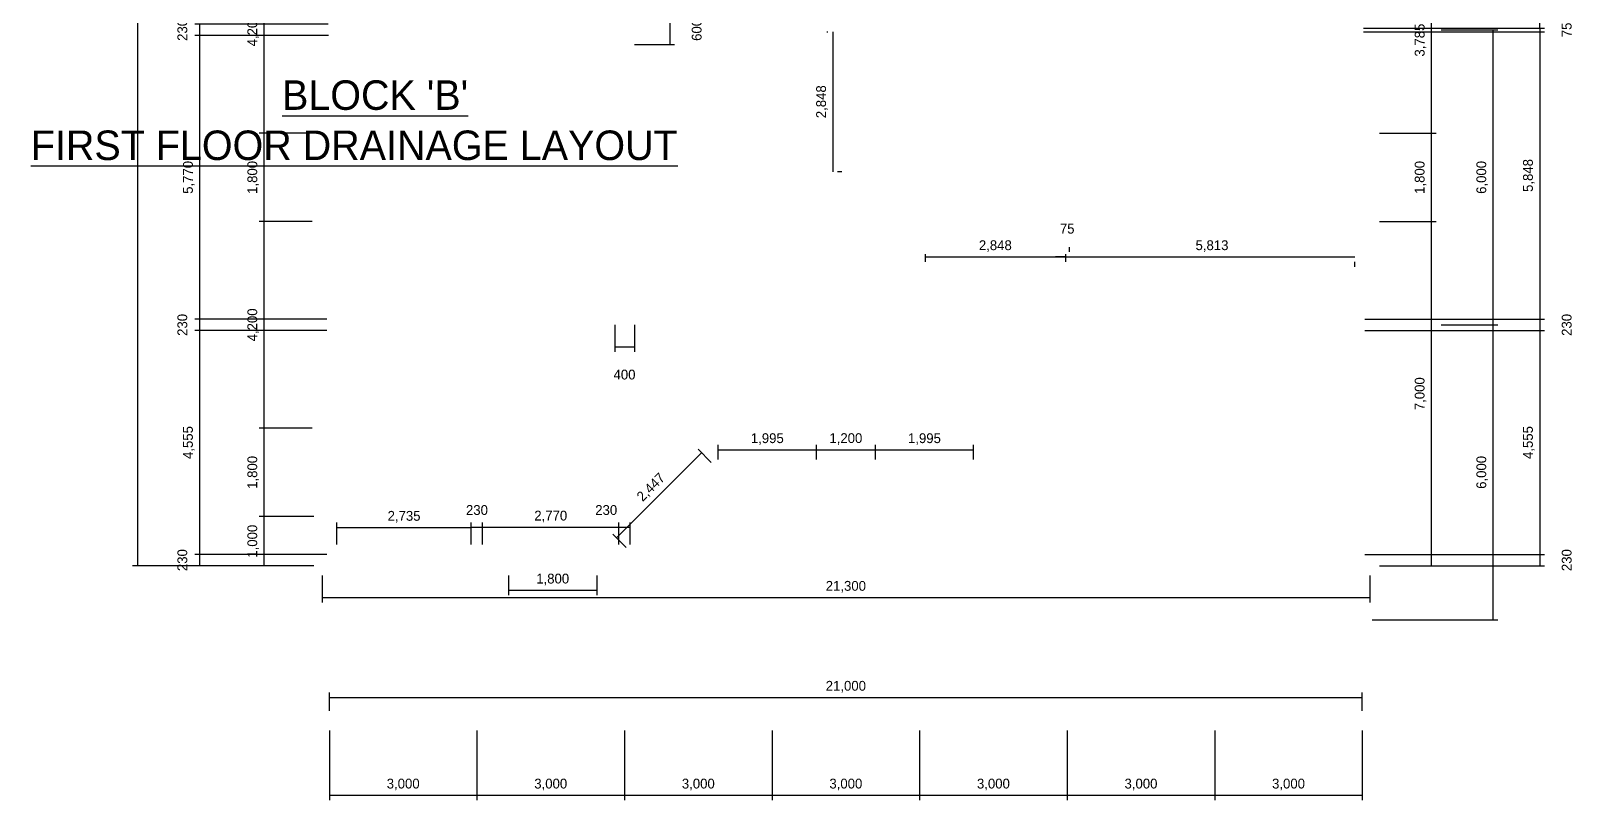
# Model space of a CAD drawing. Extents: x -2017610 to 288295, y -481381 to 250994.
# Drawn here: x 39061 to 70418, y -150499 to -134851 of the extents above; entities that cross this region are included whole.
import ezdxf

# ---------------------------------------------------------------- set-up
doc = ezdxf.new("R2010")
doc.units = 0
doc.header["$LTSCALE"] = 7
doc.header["$MEASUREMENT"] = 0
doc.header["$PDMODE"] = 2
doc.layers.get('DEFPOINTS').update_dxf_attribs({"linetype": 'CONTINUOUS'})
doc.layers.add('DIM', color=1, linetype='CONTINUOUS')
doc.layers.add('TEXT3', color=8, linetype='CONTINUOUS')
doc.styles.add('LUCY', font='lsansi.ttf')
doc.styles.add('STYLUS', font='stylu.ttf')
doc.dimstyles.new('DIM100S', dxfattribs={"dimscale": 0, "dimtxt": 200, "dimasz": 200, "dimexe": 100, "dimexo": 200, "dimgap": 100, "dimtad": 1, "dimdec": 0, "dimtxsty": 'STYLUS', "dimblk1": 'ARCHTICK', "dimblk2": 'ARCHTICK', "dimsah": 1, "dimcen": 100, "dimclrd": 256, "dimclre": 256, "dimclrt": 10, "dimazin": 3, "dimtfac": 1, "dimtdec": 0, "dimtmove": 0, "dimatfit": 3, "dimtolj": 1, "dimtzin": 0})

# ---------------------------------------------------------------- blocks, each defined once
blk = doc.blocks.new('*D34')
at = {"layer": 'DEFPOINTS', "color": 0}
for p in [(50931, -140632), (51331, -140632), (51331, -141278)]:
    blk.add_point(p, dxfattribs=at)
at = {"layer": 'DIM'}
for p, q in [((50931, -140832), (50931, -141378)), ((51331, -140832), (51331, -141378)), ((50931, -141278), (51331, -141278))]:
    blk.add_line(p, q, dxfattribs=at)
at = {"layer": 'DIM', "color": 10, "insert": (51131, -141844), "char_height": 200, "attachment_point": 5, "style": 'STYLUS'}
blk.add_mtext('\\A1;400', dxfattribs=at)
blk = doc.blocks.new('_ARCHTICK')
blk = doc.blocks.new('*D37')
at = {"layer": 'DEFPOINTS', "color": 0}
for p in [(45131, -148882), (48131, -148882), (48131, -150399)]:
    blk.add_point(p, dxfattribs=at)
at = {"layer": 'DIM'}
for p, q in [((45131, -149082), (45131, -150499)), ((48131, -149082), (48131, -150499)), ((45131, -150399), (48131, -150399))]:
    blk.add_line(p, q, dxfattribs=at)
at = {"layer": 'DIM', "color": 10, "insert": (46631, -150181), "char_height": 200, "attachment_point": 5, "style": 'STYLUS'}
blk.add_mtext('\\A1;3,000', dxfattribs=at)
blk = doc.blocks.new('*D38')
at = {"layer": 'DEFPOINTS', "color": 0}
for p in [(48131, -148882), (51131, -148882), (51131, -150399)]:
    blk.add_point(p, dxfattribs=at)
at = {"layer": 'DIM'}
for p, q in [((48131, -149082), (48131, -150499)), ((51131, -149082), (51131, -150499)), ((48131, -150399), (51131, -150399))]:
    blk.add_line(p, q, dxfattribs=at)
at = {"layer": 'DIM', "color": 10, "insert": (49631, -150181), "char_height": 200, "attachment_point": 5, "style": 'STYLUS'}
blk.add_mtext('\\A1;3,000', dxfattribs=at)
blk = doc.blocks.new('*D39')
at = {"layer": 'DEFPOINTS', "color": 0}
for p in [(51131, -148882), (54131, -148882), (54131, -150399)]:
    blk.add_point(p, dxfattribs=at)
at = {"layer": 'DIM'}
for p, q in [((51131, -149082), (51131, -150499)), ((54131, -149082), (54131, -150499)), ((51131, -150399), (54131, -150399))]:
    blk.add_line(p, q, dxfattribs=at)
at = {"layer": 'DIM', "color": 10, "insert": (52631, -150181), "char_height": 200, "attachment_point": 5, "style": 'STYLUS'}
blk.add_mtext('\\A1;3,000', dxfattribs=at)
blk = doc.blocks.new('*D40')
at = {"layer": 'DEFPOINTS', "color": 0}
for p in [(54131, -148882), (57131, -148882), (57131, -150399)]:
    blk.add_point(p, dxfattribs=at)
at = {"layer": 'DIM'}
for p, q in [((54131, -149082), (54131, -150499)), ((57131, -149082), (57131, -150499)), ((54131, -150399), (57131, -150399))]:
    blk.add_line(p, q, dxfattribs=at)
at = {"layer": 'DIM', "color": 10, "insert": (55631, -150181), "char_height": 200, "attachment_point": 5, "style": 'STYLUS'}
blk.add_mtext('\\A1;3,000', dxfattribs=at)
blk = doc.blocks.new('*D41')
at = {"layer": 'DEFPOINTS', "color": 0}
for p in [(57131, -148882), (60131, -148882), (60131, -150399)]:
    blk.add_point(p, dxfattribs=at)
at = {"layer": 'DIM'}
for p, q in [((57131, -149082), (57131, -150499)), ((60131, -149082), (60131, -150499)), ((57131, -150399), (60131, -150399))]:
    blk.add_line(p, q, dxfattribs=at)
at = {"layer": 'DIM', "color": 10, "insert": (58631, -150181), "char_height": 200, "attachment_point": 5, "style": 'STYLUS'}
blk.add_mtext('\\A1;3,000', dxfattribs=at)
blk = doc.blocks.new('*D42')
at = {"layer": 'DEFPOINTS', "color": 0}
for p in [(60131, -148882), (63131, -148882), (63131, -150399)]:
    blk.add_point(p, dxfattribs=at)
at = {"layer": 'DIM'}
for p, q in [((60131, -149082), (60131, -150499)), ((63131, -149082), (63131, -150499)), ((60131, -150399), (63131, -150399))]:
    blk.add_line(p, q, dxfattribs=at)
at = {"layer": 'DIM', "color": 10, "insert": (61631, -150181), "char_height": 200, "attachment_point": 5, "style": 'STYLUS'}
blk.add_mtext('\\A1;3,000', dxfattribs=at)
blk = doc.blocks.new('*D43')
at = {"layer": 'DEFPOINTS', "color": 0}
for p in [(63131, -148882), (66131, -148882), (66131, -150399)]:
    blk.add_point(p, dxfattribs=at)
at = {"layer": 'DIM'}
for p, q in [((63131, -149082), (63131, -150499)), ((66131, -149082), (66131, -150499)), ((63131, -150399), (66131, -150399))]:
    blk.add_line(p, q, dxfattribs=at)
at = {"layer": 'DIM', "color": 10, "insert": (64631, -150181), "char_height": 200, "attachment_point": 5, "style": 'STYLUS'}
blk.add_mtext('\\A1;3,000', dxfattribs=at)
blk = doc.blocks.new('*D44')
at = {"layer": 'DEFPOINTS', "color": 0}
for p in [(66131, -148411), (45131, -148882), (66131, -148882)]:
    blk.add_point(p, dxfattribs=at)
at = {"layer": 'DIM'}
for p, q in [((45131, -148682), (45131, -148311)), ((66131, -148682), (66131, -148311)), ((45131, -148411), (66131, -148411))]:
    blk.add_line(p, q, dxfattribs=at)
at = {"layer": 'DIM', "color": 10, "insert": (55631, -148192), "char_height": 200, "attachment_point": 5, "style": 'STYLUS'}
blk.add_mtext('\\A1;21,000', dxfattribs=at)
blk = doc.blocks.new('*D45')
at = {"layer": 'DEFPOINTS', "color": 0}
for p in [(44981, -145732), (66281, -145732), (66281, -146378)]:
    blk.add_point(p, dxfattribs=at)
at = {"layer": 'DIM'}
for p, q in [((44981, -145932), (44981, -146478)), ((66281, -145932), (66281, -146478)), ((44981, -146378), (66281, -146378))]:
    blk.add_line(p, q, dxfattribs=at)
at = {"layer": 'DIM', "color": 10, "insert": (55631, -146159), "char_height": 200, "attachment_point": 5, "style": 'STYLUS'}
blk.add_mtext('\\A1;21,300', dxfattribs=at)
blk = doc.blocks.new('*D53')
at = {"layer": 'DEFPOINTS', "color": 0}
for p in [(66281, -133147), (66281, -136932), (67534, -136932)]:
    blk.add_point(p, dxfattribs=at)
at = {"layer": 'DIM'}
for p, q in [((66481, -133147), (67634, -133147)), ((67534, -133147), (67534, -136932)), ((66481, -136932), (67634, -136932))]:
    blk.add_line(p, q, dxfattribs=at)
at = {"layer": 'DIM', "color": 10, "insert": (67316, -135040), "char_height": 200, "attachment_point": 5, "rotation": 90, "style": 'STYLUS'}
blk.add_mtext('\\A1;3,785', dxfattribs=at)
blk = doc.blocks.new('*D54')
at = {"layer": 'DEFPOINTS', "color": 0}
for p in [(66281, -136932), (66281, -138732), (67534, -138732)]:
    blk.add_point(p, dxfattribs=at)
at = {"layer": 'DIM'}
for p, q in [((66481, -136932), (67634, -136932)), ((67534, -136932), (67534, -138732)), ((66481, -138732), (67634, -138732))]:
    blk.add_line(p, q, dxfattribs=at)
at = {"layer": 'DIM', "color": 10, "insert": (67315, -137832), "char_height": 200, "attachment_point": 5, "rotation": 90, "style": 'STYLUS'}
blk.add_mtext('\\A1;1,800', dxfattribs=at)
blk = doc.blocks.new('*D55')
at = {"layer": 'DEFPOINTS', "color": 0}
for p in [(66281, -138732), (66281, -145732), (67534, -145732)]:
    blk.add_point(p, dxfattribs=at)
at = {"layer": 'DIM'}
for p, q in [((66481, -138732), (67634, -138732)), ((67534, -138732), (67534, -145732)), ((66481, -145732), (67634, -145732))]:
    blk.add_line(p, q, dxfattribs=at)
at = {"layer": 'DIM', "color": 10, "insert": (67315, -142232), "char_height": 200, "attachment_point": 5, "rotation": 90, "style": 'STYLUS'}
blk.add_mtext('\\A1;7,000', dxfattribs=at)
blk = doc.blocks.new('*D59')
at = {"layer": 'DEFPOINTS', "color": 0}
for p in [(67534, -134832), (67534, -140832), (68788, -140832)]:
    blk.add_point(p, dxfattribs=at)
at = {"layer": 'DIM'}
for p, q in [((67734, -134832), (68888, -134832)), ((68788, -134832), (68788, -140832)), ((67734, -140832), (68888, -140832))]:
    blk.add_line(p, q, dxfattribs=at)
at = {"layer": 'DIM', "color": 10, "insert": (68569, -137832), "char_height": 200, "attachment_point": 5, "rotation": 90, "style": 'STYLUS'}
blk.add_mtext('\\A1;6,000', dxfattribs=at)
blk = doc.blocks.new('*D60')
at = {"layer": 'DEFPOINTS', "color": 0}
for p in [(67534, -140832), (66131, -146832), (68788, -146832)]:
    blk.add_point(p, dxfattribs=at)
at = {"layer": 'DIM'}
for p, q in [((67734, -140832), (68888, -140832)), ((68788, -140832), (68788, -146832)), ((66331, -146832), (68888, -146832))]:
    blk.add_line(p, q, dxfattribs=at)
at = {"layer": 'DIM', "color": 10, "insert": (68569, -143832), "char_height": 200, "attachment_point": 5, "rotation": 90, "style": 'STYLUS'}
blk.add_mtext('\\A1;6,000', dxfattribs=at)
blk = doc.blocks.new('*D61')
at = {"layer": 'DEFPOINTS', "color": 0}
for p in [(48016, -144954), (45281, -145502), (48016, -145502)]:
    blk.add_point(p, dxfattribs=at)
at = {"layer": 'DIM'}
for p, q in [((45281, -145302), (45281, -144854)), ((48016, -145302), (48016, -144854)), ((45281, -144954), (48016, -144954))]:
    blk.add_line(p, q, dxfattribs=at)
at = {"layer": 'DIM', "color": 10, "insert": (46649, -144735), "char_height": 200, "attachment_point": 5, "style": 'STYLUS'}
blk.add_mtext('\\A1;2,735', dxfattribs=at)
blk = doc.blocks.new('*D62')
at = {"layer": 'DEFPOINTS', "color": 0}
for p in [(52696, -143432), (53036, -143772), (51306, -145502)]:
    blk.add_point(p, dxfattribs=at)
at = {"layer": 'DIM'}
for p, q in [((50966, -145162), (52696, -143432)), ((52895, -143631), (52625, -143361)), ((51165, -145361), (50895, -145091))]:
    blk.add_line(p, q, dxfattribs=at)
at = {"layer": 'DIM', "color": 10, "insert": (51677, -144143), "char_height": 200, "attachment_point": 5, "rotation": 45, "style": 'STYLUS'}
blk.add_mtext('\\A1;2,447', dxfattribs=at)
blk = doc.blocks.new('*D63')
at = {"layer": 'DEFPOINTS', "color": 0}
for p in [(55031, -143373), (53036, -143772), (55031, -143772)]:
    blk.add_point(p, dxfattribs=at)
at = {"layer": 'DIM'}
for p, q in [((53036, -143572), (53036, -143273)), ((55031, -143572), (55031, -143273)), ((53036, -143373), (55031, -143373))]:
    blk.add_line(p, q, dxfattribs=at)
at = {"layer": 'DIM', "color": 10, "insert": (54034, -143155), "char_height": 200, "attachment_point": 5, "style": 'STYLUS'}
blk.add_mtext('\\A1;1,995', dxfattribs=at)
blk = doc.blocks.new('*D64')
at = {"layer": 'DEFPOINTS', "color": 0}
for p in [(56231, -143373), (55031, -143772), (56231, -143772)]:
    blk.add_point(p, dxfattribs=at)
at = {"layer": 'DIM'}
for p, q in [((55031, -143572), (55031, -143273)), ((56231, -143572), (56231, -143273)), ((55031, -143373), (56231, -143373))]:
    blk.add_line(p, q, dxfattribs=at)
at = {"layer": 'DIM', "color": 10, "insert": (55631, -143154), "char_height": 200, "attachment_point": 5, "style": 'STYLUS'}
blk.add_mtext('\\A1;1,200', dxfattribs=at)
blk = doc.blocks.new('*D65')
at = {"layer": 'DEFPOINTS', "color": 0}
for p in [(58226, -143373), (56231, -143772), (58226, -143772)]:
    blk.add_point(p, dxfattribs=at)
at = {"layer": 'DIM'}
for p, q in [((56231, -143572), (56231, -143273)), ((58226, -143572), (58226, -143273)), ((56231, -143373), (58226, -143373))]:
    blk.add_line(p, q, dxfattribs=at)
at = {"layer": 'DIM', "color": 10, "insert": (57229, -143155), "char_height": 200, "attachment_point": 5, "style": 'STYLUS'}
blk.add_mtext('\\A1;1,995', dxfattribs=at)
blk = doc.blocks.new('*D111')
at = {"layer": 'DEFPOINTS', "color": 0}
for p in [(51131, -134532), (51131, -135132), (52049, -135132)]:
    blk.add_point(p, dxfattribs=at)
at = {"layer": 'DIM'}
for p, q in [((51331, -134532), (52149, -134532)), ((52049, -134532), (52049, -135132)), ((51331, -135132), (52149, -135132))]:
    blk.add_line(p, q, dxfattribs=at)
at = {"layer": 'DIM', "color": 10, "insert": (52599, -134832), "char_height": 200, "attachment_point": 5, "rotation": 90, "style": 'STYLUS'}
blk.add_mtext('\\A1;600', dxfattribs=at)
blk = doc.blocks.new('*D114')
at = {"layer": 'DEFPOINTS', "color": 0}
for p in [(48246, -144949), (48016, -145502), (48246, -145502)]:
    blk.add_point(p, dxfattribs=at)
at = {"layer": 'DIM'}
for p, q in [((48016, -145302), (48016, -144849)), ((48246, -145302), (48246, -144849)), ((48016, -144949), (48246, -144949))]:
    blk.add_line(p, q, dxfattribs=at)
at = {"layer": 'DIM', "color": 10, "insert": (48131, -144599), "char_height": 200, "attachment_point": 5, "style": 'STYLUS'}
blk.add_mtext('\\A1;230', dxfattribs=at)
blk = doc.blocks.new('*D115')
at = {"layer": 'DEFPOINTS', "color": 0}
for p in [(51016, -144949), (48246, -145502), (51016, -145502)]:
    blk.add_point(p, dxfattribs=at)
at = {"layer": 'DIM'}
for p, q in [((48246, -145302), (48246, -144849)), ((51016, -145302), (51016, -144849)), ((48246, -144949), (51016, -144949))]:
    blk.add_line(p, q, dxfattribs=at)
at = {"layer": 'DIM', "color": 10, "insert": (49631, -144730), "char_height": 200, "attachment_point": 5, "style": 'STYLUS'}
blk.add_mtext('\\A1;2,770', dxfattribs=at)
blk = doc.blocks.new('*D116')
at = {"layer": 'DEFPOINTS', "color": 0}
for p in [(51246, -144949), (51016, -145502), (51246, -145502)]:
    blk.add_point(p, dxfattribs=at)
at = {"layer": 'DIM'}
for p, q in [((51016, -145302), (51016, -144849)), ((51246, -145302), (51246, -144849)), ((51016, -144949), (51246, -144949))]:
    blk.add_line(p, q, dxfattribs=at)
at = {"layer": 'DIM', "color": 10, "insert": (50759, -144599), "char_height": 200, "attachment_point": 5, "style": 'STYLUS'}
blk.add_mtext('\\A1;230', dxfattribs=at)
blk = doc.blocks.new('*D132')
at = {"layer": 'DEFPOINTS', "color": 0}
for p in [(44981, -132732), (43801, -136932), (44981, -136932)]:
    blk.add_point(p, dxfattribs=at)
at = {"layer": 'DIM'}
for p, q in [((44781, -132732), (43701, -132732)), ((43801, -132732), (43801, -136932)), ((44781, -136932), (43701, -136932))]:
    blk.add_line(p, q, dxfattribs=at)
at = {"layer": 'DIM', "color": 10, "insert": (43582, -134832), "char_height": 200, "attachment_point": 5, "rotation": 90, "style": 'STYLUS'}
blk.add_mtext('\\A1;4,200', dxfattribs=at)
blk = doc.blocks.new('*D133')
at = {"layer": 'DEFPOINTS', "color": 0}
for p in [(44981, -136932), (43801, -138732), (44981, -138732)]:
    blk.add_point(p, dxfattribs=at)
at = {"layer": 'DIM'}
for p, q in [((44781, -136932), (43701, -136932)), ((43801, -136932), (43801, -138732)), ((44781, -138732), (43701, -138732))]:
    blk.add_line(p, q, dxfattribs=at)
at = {"layer": 'DIM', "color": 10, "insert": (43582, -137832), "char_height": 200, "attachment_point": 5, "rotation": 90, "style": 'STYLUS'}
blk.add_mtext('\\A1;1,800', dxfattribs=at)
blk = doc.blocks.new('*D134')
at = {"layer": 'DEFPOINTS', "color": 0}
for p in [(44981, -138732), (43801, -142932), (44981, -142932)]:
    blk.add_point(p, dxfattribs=at)
at = {"layer": 'DIM'}
for p, q in [((44781, -138732), (43701, -138732)), ((43801, -138732), (43801, -142932)), ((44781, -142932), (43701, -142932))]:
    blk.add_line(p, q, dxfattribs=at)
at = {"layer": 'DIM', "color": 10, "insert": (43582, -140832), "char_height": 200, "attachment_point": 5, "rotation": 90, "style": 'STYLUS'}
blk.add_mtext('\\A1;4,200', dxfattribs=at)
blk = doc.blocks.new('*D135')
at = {"layer": 'DEFPOINTS', "color": 0}
for p in [(44981, -142932), (43801, -144732), (45016, -144732)]:
    blk.add_point(p, dxfattribs=at)
at = {"layer": 'DIM'}
for p, q in [((44781, -142932), (43701, -142932)), ((43801, -142932), (43801, -144732)), ((44816, -144732), (43701, -144732))]:
    blk.add_line(p, q, dxfattribs=at)
at = {"layer": 'DIM', "color": 10, "insert": (43582, -143832), "char_height": 200, "attachment_point": 5, "rotation": 90, "style": 'STYLUS'}
blk.add_mtext('\\A1;1,800', dxfattribs=at)
blk = doc.blocks.new('*D136')
at = {"layer": 'DEFPOINTS', "color": 0}
for p in [(45016, -144732), (43801, -145732), (45016, -145732)]:
    blk.add_point(p, dxfattribs=at)
at = {"layer": 'DIM'}
for p, q in [((44816, -144732), (43701, -144732)), ((43801, -144732), (43801, -145732)), ((44816, -145732), (43701, -145732))]:
    blk.add_line(p, q, dxfattribs=at)
at = {"layer": 'DIM', "color": 10, "insert": (43582, -145232), "char_height": 200, "attachment_point": 5, "rotation": 90, "style": 'STYLUS'}
blk.add_mtext('\\A1;1,000', dxfattribs=at)
blk = doc.blocks.new('*D151')
at = {"layer": 'DEFPOINTS', "color": 0}
for p in [(45306, -134717), (42492, -134947), (45312, -134947)]:
    blk.add_point(p, dxfattribs=at)
at = {"layer": 'DIM'}
for p, q in [((45106, -134717), (42392, -134717)), ((42492, -134717), (42492, -134947)), ((45112, -134947), (42392, -134947))]:
    blk.add_line(p, q, dxfattribs=at)
at = {"layer": 'DIM', "color": 10, "insert": (42142, -134832), "char_height": 200, "attachment_point": 5, "rotation": 90, "style": 'STYLUS'}
blk.add_mtext('\\A1;230', dxfattribs=at)
blk = doc.blocks.new('*D152')
at = {"layer": 'DEFPOINTS', "color": 0}
for p in [(45312, -134947), (42492, -140717), (45281, -140717)]:
    blk.add_point(p, dxfattribs=at)
at = {"layer": 'DIM'}
for p, q in [((45112, -134947), (42392, -134947)), ((42492, -134947), (42492, -140717)), ((45081, -140717), (42392, -140717))]:
    blk.add_line(p, q, dxfattribs=at)
at = {"layer": 'DIM', "color": 10, "insert": (42273, -137832), "char_height": 200, "attachment_point": 5, "rotation": 90, "style": 'STYLUS'}
blk.add_mtext('\\A1;5,770', dxfattribs=at)
blk = doc.blocks.new('*D153')
at = {"layer": 'DEFPOINTS', "color": 0}
for p in [(45281, -140717), (42492, -140947), (45281, -140947)]:
    blk.add_point(p, dxfattribs=at)
at = {"layer": 'DIM'}
for p, q in [((45081, -140717), (42392, -140717)), ((42492, -140717), (42492, -140947)), ((45081, -140947), (42392, -140947))]:
    blk.add_line(p, q, dxfattribs=at)
at = {"layer": 'DIM', "color": 10, "insert": (42142, -140832), "char_height": 200, "attachment_point": 5, "rotation": 90, "style": 'STYLUS'}
blk.add_mtext('\\A1;230', dxfattribs=at)
blk = doc.blocks.new('*D154')
at = {"layer": 'DEFPOINTS', "color": 0}
for p in [(45281, -140947), (42492, -145502), (45281, -145502)]:
    blk.add_point(p, dxfattribs=at)
at = {"layer": 'DIM'}
for p, q in [((45081, -140947), (42392, -140947)), ((42492, -140947), (42492, -145502)), ((45081, -145502), (42392, -145502))]:
    blk.add_line(p, q, dxfattribs=at)
at = {"layer": 'DIM', "color": 10, "insert": (42273, -143225), "char_height": 200, "attachment_point": 5, "rotation": 90, "style": 'STYLUS'}
blk.add_mtext('\\A1;4,555', dxfattribs=at)
blk = doc.blocks.new('*D155')
at = {"layer": 'DEFPOINTS', "color": 0}
for p in [(42492, -145732), (44981, -145732), (45281, -145502)]:
    blk.add_point(p, dxfattribs=at)
at = {"layer": 'DIM'}
for p, q in [((45081, -145502), (42392, -145502)), ((44781, -145732), (42392, -145732)), ((42492, -145502), (42492, -145732))]:
    blk.add_line(p, q, dxfattribs=at)
at = {"layer": 'DIM', "color": 10, "insert": (42142, -145617), "char_height": 200, "attachment_point": 5, "rotation": 90, "style": 'STYLUS'}
blk.add_mtext('\\A1;230', dxfattribs=at)
blk = doc.blocks.new('*D156')
at = {"layer": 'DEFPOINTS', "color": 0}
for p in [(44981, -116717), (41227, -145732), (44981, -145732)]:
    blk.add_point(p, dxfattribs=at)
at = {"layer": 'DIM'}
for p, q in [((44781, -116717), (41127, -116717)), ((41227, -116717), (41227, -145732)), ((44781, -145732), (41127, -145732))]:
    blk.add_line(p, q, dxfattribs=at)
at = {"layer": 'DIM', "color": 10, "insert": (41008, -131225), "char_height": 200, "attachment_point": 5, "rotation": 90, "style": 'STYLUS'}
blk.add_mtext('\\A1;29,015', dxfattribs=at)
blk = doc.blocks.new('*D163')
at = {"layer": 'DEFPOINTS', "color": 0}
for p in [(65956, -134795), (65956, -134870), (69737, -134870)]:
    blk.add_point(p, dxfattribs=at)
at = {"layer": 'DIM'}
for p, q in [((66156, -134795), (69837, -134795)), ((69737, -134795), (69737, -134595)), ((69737, -134795), (69737, -134870)), ((66156, -134870), (69837, -134870)), ((69737, -134870), (69737, -135070))]:
    blk.add_line(p, q, dxfattribs=at)
at = {"layer": 'DIM', "color": 10, "insert": (70287, -134832), "char_height": 200, "attachment_point": 5, "rotation": 90, "style": 'STYLUS'}
blk.add_mtext('\\A1;75', dxfattribs=at)
blk = doc.blocks.new('*D164')
at = {"layer": 'DEFPOINTS', "color": 0}
for p in [(65956, -134870), (65981, -140717), (69737, -140717)]:
    blk.add_point(p, dxfattribs=at)
at = {"layer": 'DIM'}
for p, q in [((66156, -134870), (69837, -134870)), ((69737, -134870), (69737, -140717)), ((66181, -140717), (69837, -140717))]:
    blk.add_line(p, q, dxfattribs=at)
at = {"layer": 'DIM', "color": 10, "insert": (69517, -137793), "char_height": 200, "attachment_point": 5, "rotation": 90, "style": 'STYLUS'}
blk.add_mtext('\\A1;5,848', dxfattribs=at)
blk = doc.blocks.new('*D165')
at = {"layer": 'DEFPOINTS', "color": 0}
for p in [(65981, -140717), (65981, -140947), (69737, -140947)]:
    blk.add_point(p, dxfattribs=at)
at = {"layer": 'DIM'}
for p, q in [((66181, -140717), (69837, -140717)), ((69737, -140717), (69737, -140947)), ((66181, -140947), (69837, -140947))]:
    blk.add_line(p, q, dxfattribs=at)
at = {"layer": 'DIM', "color": 10, "insert": (70287, -140832), "char_height": 200, "attachment_point": 5, "rotation": 90, "style": 'STYLUS'}
blk.add_mtext('\\A1;230', dxfattribs=at)
blk = doc.blocks.new('*D166')
at = {"layer": 'DEFPOINTS', "color": 0}
for p in [(65981, -140947), (65981, -145502), (69737, -145502)]:
    blk.add_point(p, dxfattribs=at)
at = {"layer": 'DIM'}
for p, q in [((66181, -140947), (69837, -140947)), ((69737, -140947), (69737, -145502)), ((66181, -145502), (69837, -145502))]:
    blk.add_line(p, q, dxfattribs=at)
at = {"layer": 'DIM', "color": 10, "insert": (69517, -143225), "char_height": 200, "attachment_point": 5, "rotation": 90, "style": 'STYLUS'}
blk.add_mtext('\\A1;4,555', dxfattribs=at)
blk = doc.blocks.new('*D167')
at = {"layer": 'DEFPOINTS', "color": 0}
for p in [(65981, -145502), (66281, -145732), (69737, -145732)]:
    blk.add_point(p, dxfattribs=at)
at = {"layer": 'DIM'}
for p, q in [((66181, -145502), (69837, -145502)), ((66481, -145732), (69837, -145732)), ((69737, -145502), (69737, -145732))]:
    blk.add_line(p, q, dxfattribs=at)
at = {"layer": 'DIM', "color": 10, "insert": (70287, -145617), "char_height": 200, "attachment_point": 5, "rotation": 90, "style": 'STYLUS'}
blk.add_mtext('\\A1;230', dxfattribs=at)
blk = doc.blocks.new('*D371')
at = {"layer": 'DEFPOINTS', "color": 0}
for p in [(57246, -139193), (60094, -139193), (60094, -139448)]:
    blk.add_point(p, dxfattribs=at)
at = {"layer": 'DIM'}
for p, q in [((57246, -139393), (57246, -139548)), ((57246, -139448), (60094, -139448)), ((60094, -139393), (60094, -139548))]:
    blk.add_line(p, q, dxfattribs=at)
at = {"layer": 'DIM', "color": 10, "insert": (58670, -139230), "char_height": 200, "attachment_point": 5, "style": 'STYLUS'}
blk.add_mtext('\\A1;2,848', dxfattribs=at)
blk = doc.blocks.new('*D372')
at = {"layer": 'DEFPOINTS', "color": 0}
for p in [(60094, -139193), (60169, -139448), (60169, -139448)]:
    blk.add_point(p, dxfattribs=at)
at = {"layer": 'DIM'}
for p, q in [((60094, -139448), (59894, -139448)), ((60094, -139393), (60094, -139548)), ((60094, -139448), (60169, -139448)), ((60169, -139248), (60169, -139348)), ((60169, -139448), (60369, -139448))]:
    blk.add_line(p, q, dxfattribs=at)
at = {"layer": 'DIM', "color": 10, "insert": (60131, -138876), "char_height": 200, "attachment_point": 5, "style": 'STYLUS'}
blk.add_mtext('\\A1;75', dxfattribs=at)
blk = doc.blocks.new('*D373')
at = {"layer": 'DEFPOINTS', "color": 0}
for p in [(60169, -139448), (65981, -139448), (65981, -139448)]:
    blk.add_point(p, dxfattribs=at)
at = {"layer": 'DIM'}
for p, q in [((60169, -139248), (60169, -139348)), ((60169, -139448), (65981, -139448)), ((65981, -139648), (65981, -139548))]:
    blk.add_line(p, q, dxfattribs=at)
at = {"layer": 'DIM', "color": 10, "insert": (63075, -139230), "char_height": 200, "attachment_point": 5, "style": 'STYLUS'}
blk.add_mtext('\\A1;5,813', dxfattribs=at)
blk = doc.blocks.new('*D374')
at = {"layer": 'DEFPOINTS', "color": 0}
for p in [(55441, -134870), (55349, -137717), (55364, -137717)]:
    blk.add_point(p, dxfattribs=at)
at = {"layer": 'DIM'}
for p, q in [((55241, -134870), (55264, -134870)), ((55364, -134870), (55364, -137717)), ((55549, -137717), (55464, -137717))]:
    blk.add_line(p, q, dxfattribs=at)
at = {"layer": 'DIM', "color": 10, "insert": (55146, -136293), "char_height": 200, "attachment_point": 5, "rotation": 90, "style": 'STYLUS'}
blk.add_mtext('\\A1;2,848', dxfattribs=at)
blk = doc.blocks.new('*D379')
at = {"layer": 'DEFPOINTS', "color": 0}
for p in [(48771, -145732), (50571, -145732), (50571, -146230)]:
    blk.add_point(p, dxfattribs=at)
at = {"layer": 'DIM'}
for p, q in [((48771, -145932), (48771, -146330)), ((50571, -145932), (50571, -146330)), ((48771, -146230), (50571, -146230))]:
    blk.add_line(p, q, dxfattribs=at)
at = {"layer": 'DIM', "color": 10, "insert": (49671, -146011), "char_height": 200, "attachment_point": 5, "style": 'STYLUS'}
blk.add_mtext('\\A1;1,800', dxfattribs=at)

msp = doc.modelspace()

# ---------------------------------------------------------------- texts
at = {"layer": 'TEXT3', "color": 1, "style": 'LUCY'}
for s, p in [("%%uBLOCK 'B'", (44167.9, -136458.1)), ('%%UFIRST FLOOR DRAINAGE LAYOUT', (39061, -137478.7))]:
    msp.add_text(s, height=600, dxfattribs=at).set_placement(p)

# ---------------------------------------------------------------- dimensions: what is measured, and where the dimension line sits
at = {"layer": 'DIM'}
for base, p1, p2, picture, middle in [((41227.3, -145732.2), (44981.2, -116717.2), (44981.2, -145732.2), '*D156', (41008.2, -131224.7)), ((43801.4, -136932.2), (44981.2, -132732.2), (44981.2, -136932.2), '*D132', (43582.4, -134832.2)), ((67533.7, -136932.2), (66281.2, -133147.2), (66281.2, -136932.2), '*D53', (67315.7, -135039.7)), ((42491.8, -134947.2), (45306.2, -134717.2), (45312, -134947.2), '*D151', (42141.8, -134832.2)), ((52049.1, -135132.2), (51131.2, -134532.2), (51131.2, -135132.2), '*D111', (52599.1, -134832.2)), ((69736.5, -134869.7), (65956.2, -134794.7), (65956.2, -134869.7), '*D163', (70286.5, -134832.2)), ((68788.2, -140832.2), (67533.7, -134832.2), (67533.7, -140832.2), '*D59', (68569.4, -137832.2)), ((42491.8, -140717.2), (45312, -134947.2), (45281.2, -140717.2), '*D152', (42272.8, -137832.2)), ((55364.2318346, -137717.1723152), (55441.4969146, -134869.6723152), (55349.495453, -137717.1723152), '*D374', (55146.2230498, -136293.4223152)), ((69736.5264251, -140717.1723152), (65956.2204138, -134869.6723152), (65981.2204138, -140717.1723152), '*D164', (69517.478806, -137793.4223152)), ((43801.4, -138732.2), (44981.2, -136932.2), (44981.2, -138732.2), '*D133', (43582.4, -137832.2)), ((67533.7, -138732.2), (66281.2, -136932.2), (66281.2, -138732.2), '*D54', (67314.9, -137832.2)), ((43801.4, -142932.2), (44981.2, -138732.2), (44981.2, -142932.2), '*D134', (43582.4, -140832.2)), ((67533.7, -145732.2), (66281.2, -138732.2), (66281.2, -145732.2), '*D55', (67314.9, -142232.2)), ((42491.8, -140947.2), (45281.2, -140717.2), (45281.2, -140947.2), '*D153', (42141.8, -140832.2)), ((69736.5, -140947.2), (65981.2, -140717.2), (65981.2, -140947.2), '*D165', (70286.5, -140832.2)), ((42491.8, -145502.2), (45281.2, -140947.2), (45281.2, -145502.2), '*D154', (42272.8, -143224.7)), ((69736.5, -145502.2), (65981.2, -140947.2), (65981.2, -145502.2), '*D166', (69517.5, -143224.7)), ((68788.2, -146832.2), (67533.7, -140832.2), (66131.2, -146832.2), '*D60', (68569.4, -143832.2)), ((43801.4, -144732.2), (44981.2, -142932.2), (45016.2, -144732.2), '*D135', (43582.4, -143832.2)), ((43801.4, -145732.2), (45016.2, -144732.2), (45016.2, -145732.2), '*D136', (43582.4, -145232.2)), ((42491.8, -145732.2), (45281.2, -145502.2), (44981.2, -145732.2), '*D155', (42141.8, -145617.2)), ((69736.5, -145732.2), (65981.2, -145502.2), (66281.2, -145732.2), '*D167', (70286.5, -145617.2))]:
    dim = msp.add_linear_dim(base=base, p1=p1, p2=p2, angle=90, dimstyle='DIM100S', override={"dimscale": 1}, dxfattribs=at)
    dim.commit()
    dim.dimension.update_dxf_attribs({"geometry": picture, "text_midpoint": middle})
for base, p1, p2, picture, middle in [((60168.7, -139447.8), (60093.7, -139192.9), (60168.7, -139447.8), '*D372', (60131.2, -138876.3)), ((60093.7204138, -139447.7952041), (57246.2204138, -139192.8569743), (60093.7204138, -139192.8569743), '*D371', (58669.9704138, -139229.7864193)), ((65981.2204138, -139447.7952041), (60168.7204138, -139447.7952041), (65981.2204138, -139447.7952041), '*D373', (63074.9704138, -139229.7864193)), ((51331.2, -141278), (50931.2, -140632.2), (51331.2, -140632.2), '*D34', (51131.2, -141843.6)), ((55031.2, -143373.1), (53036, -143772.2), (55031.2, -143772.2), '*D63', (54033.6, -143155)), ((56231.2, -143373.1), (55031.2, -143772.2), (56231.2, -143772.2), '*D64', (55631.2, -143154.3)), ((58226.5, -143373.1), (56231.2, -143772.2), (58226.5, -143772.2), '*D65', (57228.9, -143155)), ((48246.2, -144949.3), (48016.2, -145502.2), (48246.2, -145502.2), '*D114', (48131.2, -144599.3)), ((48016.2, -144954.3), (45281.2, -145502.2), (48016.2, -145502.2), '*D61', (46648.7, -144735.2)), ((51016.2, -144949.3), (48246.2, -145502.2), (51016.2, -145502.2), '*D115', (49631.2, -144730.2)), ((66281.2, -146377.8), (44981.2, -145732.2), (66281.2, -145732.2), '*D45', (55631.2, -146159)), ((50571.2, -146230), (48771.2, -145732.2), (50571.2, -145732.2), '*D379', (49671.2, -146011.3)), ((66131.2, -148411.2), (45131.2, -148882.2), (66131.2, -148882.2), '*D44', (55631.2, -148192.5)), ((48131.2, -150399.4), (45131.2, -148882.2), (48131.2, -148882.2), '*D37', (46631.2, -150180.6)), ((51131.2, -150399.4), (48131.2, -148882.2), (51131.2, -148882.2), '*D38', (49631.2, -150180.6)), ((54131.2, -150399.4), (51131.2, -148882.2), (54131.2, -148882.2), '*D39', (52631.2, -150180.6)), ((57131.2, -150399.4), (54131.2, -148882.2), (57131.2, -148882.2), '*D40', (55631.2, -150180.6)), ((60131.2, -150399.4), (57131.2, -148882.2), (60131.2, -148882.2), '*D41', (58631.2, -150180.6)), ((63131.2, -150399.4), (60131.2, -148882.2), (63131.2, -148882.2), '*D42', (61631.2, -150180.6)), ((66131.2, -150399.4), (63131.2, -148882.2), (66131.2, -148882.2), '*D43', (64631.2, -150180.6))]:
    dim = msp.add_linear_dim(base=base, p1=p1, p2=p2, dimstyle='DIM100S', override={"dimscale": 1}, dxfattribs=at)
    dim.commit()
    dim.dimension.update_dxf_attribs({"geometry": picture, "text_midpoint": middle})
dim = msp.add_aligned_dim(p1=(51306, -145502.2), p2=(53036, -143772.2), distance=480.8, dimstyle='DIM100S', override={"dimscale": 1}, dxfattribs=at)
dim.commit()
dim.dimension.update_dxf_attribs({"geometry": '*D62', "text_midpoint": (51676.8, -144143)})
dim = msp.add_linear_dim(base=(51246.2, -144949.3), p1=(51016.2, -145502.2), p2=(51246.2, -145502.2), dimstyle='DIM100S', override={"dimscale": 1}, dxfattribs=at)
dim.commit()
dim.dimension.update_dxf_attribs({"geometry": '*D116', "text_midpoint": (50758.8, -144599.3), "dimtype": 160})

doc.saveas('drawing.dxf')
